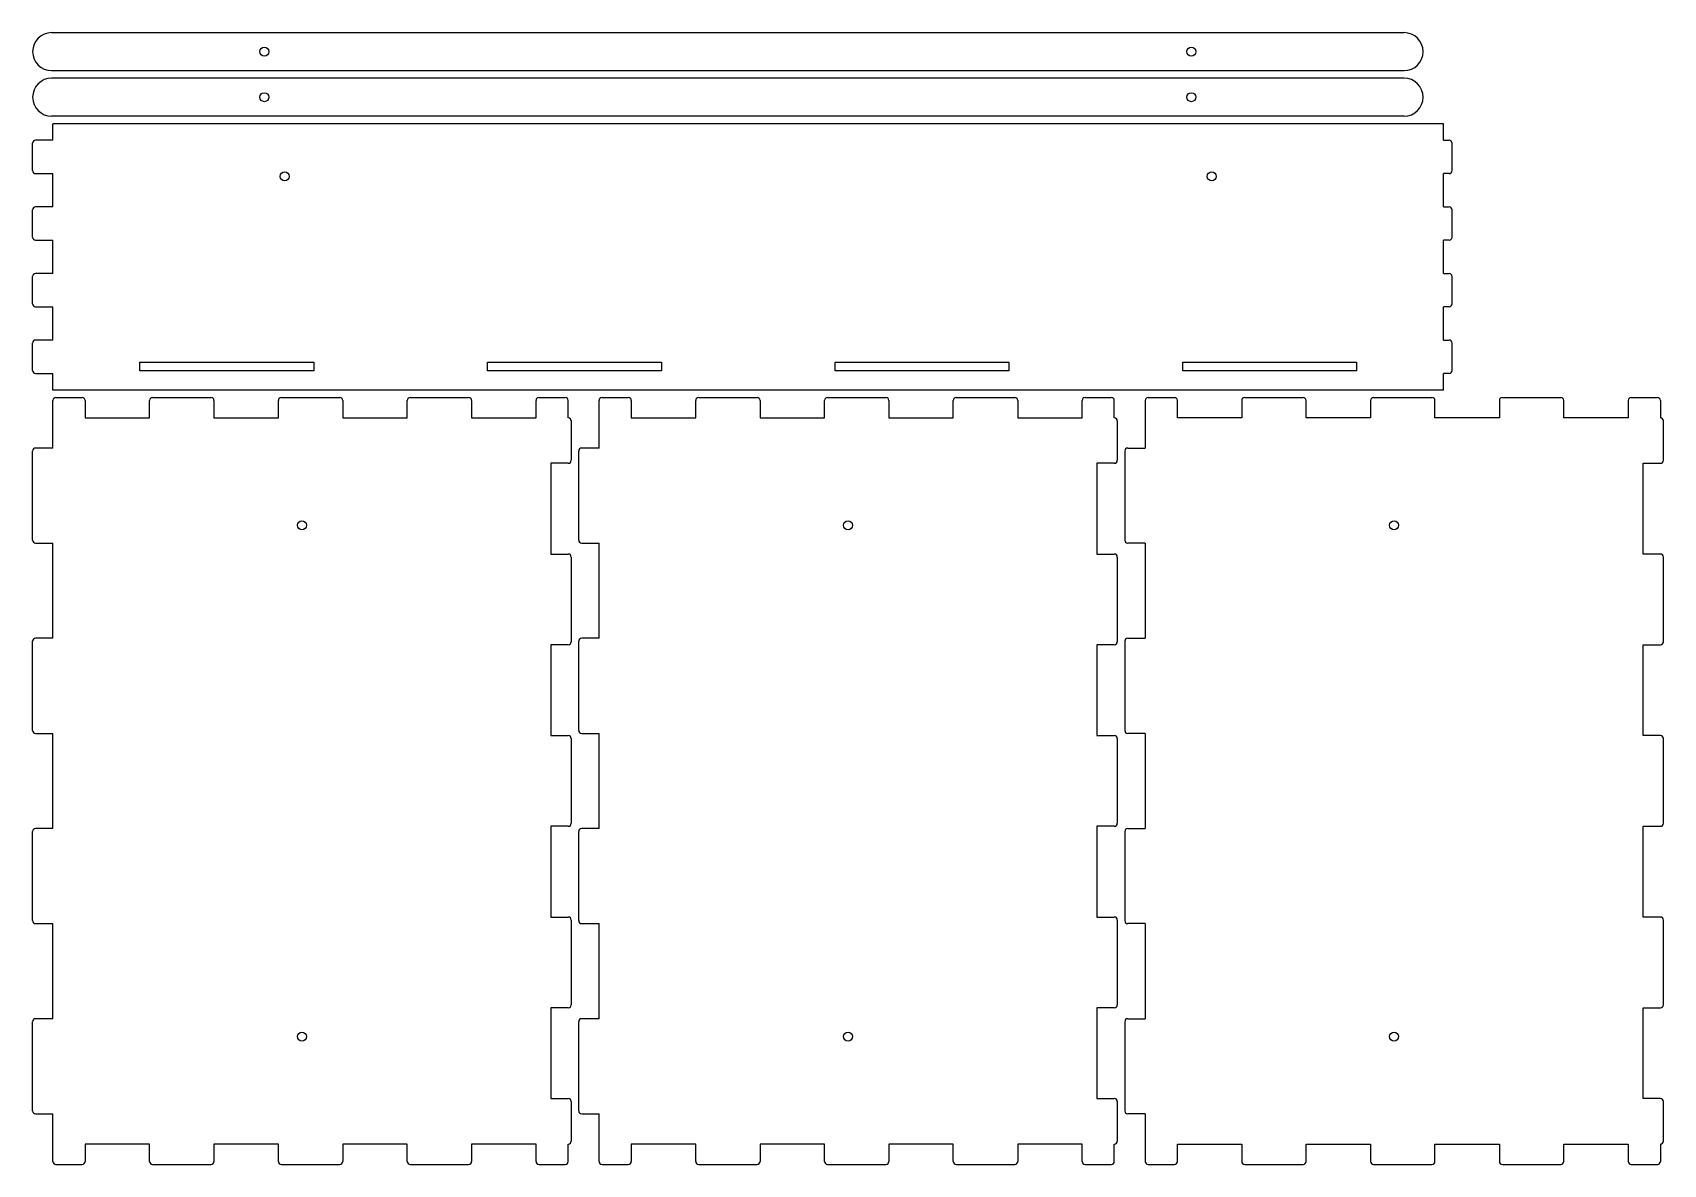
# Model space of a CAD drawing. Header units: millimetres. Extents: x 0 to 1089, y 0 to 756.
import ezdxf

# ---------------------------------------------------------------- set-up
doc = ezdxf.new("R2010")
doc.units = ezdxf.units.MM
doc.layers.add('SheetCutProfiles', color=7, linetype='CONTINUOUS')

msp = doc.modelspace()

# ---------------------------------------------------------------- linework, layer by layer
at = {"layer": 'SheetCutProfiles'}
for p, q in [((12.7, 755.6), (915.7, 755.6)), ((12.7, 730.2), (915.7, 730.2)), ((915.7, 725.2), (12.7, 725.2)), ((915.7, 699.8), (12.7, 699.8)), ((13.6, 683.6875), (13.6, 694.8)), ((942, 694.8), (13.6, 694.8)), ((942, 683.6875), (942, 694.8)), ((0, 663.4625), (0, 681.6875)), ((13.6, 683.6875), (2, 683.6875)), ((942, 683.6875), (945.8, 683.6875)), ((947.8, 663.4625), (947.8, 681.6875)), ((2, 661.4625), (13.6, 661.4625)), ((13.6, 639.2375), (13.6, 661.4625)), ((945.8, 661.4625), (942, 661.4625)), ((942, 639.2375), (942, 661.4625)), ((0, 619.0125), (0, 637.2375)), ((13.6, 639.2375), (2, 639.2375)), ((942, 639.2375), (945.8, 639.2375)), ((947.8, 619.0125), (947.8, 637.2375)), ((2, 617.0125), (13.6, 617.0125)), ((13.6, 594.7875), (13.6, 617.0125)), ((945.8, 617.0125), (942, 617.0125)), ((942, 594.7875), (942, 617.0125)), ((0, 574.5625), (0, 592.7875)), ((13.6, 594.7875), (2, 594.7875)), ((942, 594.7875), (945.8, 594.7875)), ((947.8, 574.5625), (947.8, 592.7875)), ((2, 572.5625), (13.6, 572.5625)), ((13.6, 550.3375), (13.6, 572.5625)), ((945.8, 572.5625), (942, 572.5625)), ((942, 550.3375), (942, 572.5625)), ((0, 530.1125), (0, 548.3375)), ((13.6, 550.3375), (2, 550.3375)), ((942, 550.3375), (945.8, 550.3375)), ((947.8, 530.1125), (947.8, 548.3375)), ((71.625, 535.5), (187.675, 535.5)), ((71.625, 529.7), (71.625, 535.5)), ((187.675, 535.5), (187.675, 529.7)), ((303.725, 535.5), (419.775, 535.5)), ((303.725, 529.7), (303.725, 535.5)), ((419.775, 535.5), (419.775, 529.7)), ((535.825, 535.5), (651.875, 535.5)), ((535.825, 529.7), (535.825, 535.5)), ((651.875, 535.5), (651.875, 529.7)), ((767.925, 535.5), (883.975, 535.5)), ((767.925, 529.7), (767.925, 535.5)), ((883.975, 535.5), (883.975, 529.7)), ((2, 528.1125), (13.6, 528.1125)), ((13.6, 517), (13.6, 528.1125)), ((187.675, 529.7), (71.625, 529.7)), ((419.775, 529.7), (303.725, 529.7)), ((651.875, 529.7), (535.825, 529.7)), ((883.975, 529.7), (767.925, 529.7)), ((945.8, 528.1125), (942, 528.1125)), ((942, 517), (942, 528.1125)), ((942, 517), (13.6, 517)), ((15.6, 512), (33.1, 512)), ((80.1, 512), (119.1, 512)), ((166.1, 512), (205.1, 512)), ((252.1, 512), (291.1, 512)), ((338.1, 512), (355.6, 512)), ((380.2, 512), (397.7, 512)), ((444.7, 512), (483.7, 512)), ((530.7, 512), (569.7, 512)), ((616.7, 512), (655.7, 512)), ((702.7, 512), (720.2, 512)), ((744.8, 512), (762.3, 512)), ((809.3, 512), (848.3, 512)), ((895.3, 512), (934.3, 512)), ((981.3, 512), (1020.3, 512)), ((1067.3, 512), (1084.8, 512)), ((13.6, 478.25), (13.6, 510)), ((35.1, 510), (35.1, 498.4)), ((78.1, 498.4), (78.1, 510)), ((121.1, 510), (121.1, 498.4)), ((164.1, 498.4), (164.1, 510)), ((207.1, 510), (207.1, 498.4)), ((250.1, 498.4), (250.1, 510)), ((293.1, 510), (293.1, 498.4)), ((336.1, 498.4), (336.1, 510)), ((357.6, 498.4), (357.6, 510)), ((378.2, 478.25), (378.2, 510)), ((399.7, 510), (399.7, 498.4)), ((442.7, 498.4), (442.7, 510)), ((485.7, 510), (485.7, 498.4)), ((528.7, 498.4), (528.7, 510)), ((571.7, 510), (571.7, 498.4)), ((614.7, 498.4), (614.7, 510)), ((657.7, 510), (657.7, 498.4)), ((700.7, 498.4), (700.7, 510)), ((722.2, 498.4), (722.2, 510)), ((742.8, 510), (742.8, 478.25)), ((764.3, 498.4), (764.3, 510)), ((807.3, 510), (807.3, 498.4)), ((850.3, 498.4), (850.3, 510)), ((893.3, 510), (893.3, 498.4)), ((936.3, 498.4), (936.3, 510)), ((979.3, 510), (979.3, 498.4)), ((1022.3, 498.4), (1022.3, 510)), ((1065.3, 510), (1065.3, 498.4)), ((1086.8, 510), (1086.8, 498.4)), ((35.1, 498.4), (78.1, 498.4)), ((121.1, 498.4), (164.1, 498.4)), ((207.1, 498.4), (250.1, 498.4)), ((293.1, 498.4), (336.1, 498.4)), ((359.6, 496.4), (359.6, 470.1)), ((399.7, 498.4), (442.7, 498.4)), ((485.7, 498.4), (528.7, 498.4)), ((571.7, 498.4), (614.7, 498.4)), ((657.7, 498.4), (700.7, 498.4)), ((724.2, 496.4), (724.2, 470.1)), ((807.3, 498.4), (764.3, 498.4)), ((893.3, 498.4), (850.3, 498.4)), ((979.3, 498.4), (936.3, 498.4)), ((1065.3, 498.4), (1022.3, 498.4)), ((1088.8, 470.1), (1088.8, 496.4)), ((0, 416.75), (0, 476.25)), ((13.6, 478.25), (2, 478.25)), ((364.6, 416.75), (364.6, 476.25)), ((378.2, 478.25), (366.6, 478.25)), ((729.2, 476.25), (729.2, 416.75)), ((731.2, 478.25), (742.8, 478.25)), ((346, 468.1), (346, 407.5)), ((357.6, 468.1), (346, 468.1)), ((710.6, 468.1), (710.6, 407.5)), ((722.2, 468.1), (710.6, 468.1)), ((1075.2, 468.1), (1086.8, 468.1)), ((1075.2, 407.5), (1075.2, 468.1)), ((2, 414.75), (13.6, 414.75)), ((13.6, 351.25), (13.6, 414.75)), ((366.6, 414.75), (378.2, 414.75)), ((378.2, 351.25), (378.2, 414.75)), ((742.8, 414.75), (731.2, 414.75)), ((742.8, 414.75), (742.8, 351.25)), ((346, 407.5), (357.6, 407.5)), ((359.6, 405.5), (359.6, 348.9)), ((710.6, 407.5), (722.2, 407.5)), ((724.2, 405.5), (724.2, 348.9)), ((1086.8, 407.5), (1075.2, 407.5)), ((1088.8, 348.9), (1088.8, 405.5)), ((0, 289.75), (0, 349.25)), ((13.6, 351.25), (2, 351.25)), ((364.6, 289.75), (364.6, 349.25)), ((378.2, 351.25), (366.6, 351.25)), ((729.2, 349.25), (729.2, 289.75)), ((731.2, 351.25), (742.8, 351.25)), ((346, 346.9), (346, 286.3)), ((357.6, 346.9), (346, 346.9)), ((710.6, 346.9), (710.6, 286.3)), ((722.2, 346.9), (710.6, 346.9)), ((1075.2, 346.9), (1086.8, 346.9)), ((1075.2, 286.3), (1075.2, 346.9)), ((2, 287.75), (13.6, 287.75)), ((13.6, 224.25), (13.6, 287.75)), ((346, 286.3), (357.6, 286.3)), ((359.6, 284.3), (359.6, 227.7)), ((366.6, 287.75), (378.2, 287.75)), ((378.2, 224.25), (378.2, 287.75)), ((710.6, 286.3), (722.2, 286.3)), ((724.2, 284.3), (724.2, 227.7)), ((742.8, 287.75), (731.2, 287.75)), ((742.8, 287.75), (742.8, 224.25)), ((1086.8, 286.3), (1075.2, 286.3)), ((1088.8, 227.7), (1088.8, 284.3)), ((0, 162.75), (0, 222.25)), ((13.6, 224.25), (2, 224.25)), ((346, 225.7), (346, 165.1)), ((357.6, 225.7), (346, 225.7)), ((364.6, 162.75), (364.6, 222.25)), ((378.2, 224.25), (366.6, 224.25)), ((710.6, 225.7), (710.6, 165.1)), ((722.2, 225.7), (710.6, 225.7)), ((729.2, 222.25), (729.2, 162.75)), ((731.2, 224.25), (742.8, 224.25)), ((1075.2, 225.7), (1086.8, 225.7)), ((1075.2, 165.1), (1075.2, 225.7)), ((346, 165.1), (357.6, 165.1)), ((710.6, 165.1), (722.2, 165.1)), ((1086.8, 165.1), (1075.2, 165.1)), ((2, 160.75), (13.6, 160.75)), ((13.6, 97.25), (13.6, 160.75)), ((359.6, 163.1), (359.6, 106.5)), ((366.6, 160.75), (378.2, 160.75)), ((378.2, 97.25), (378.2, 160.75)), ((724.2, 163.1), (724.2, 106.5)), ((742.8, 160.75), (731.2, 160.75)), ((742.8, 160.75), (742.8, 97.25)), ((1088.8, 106.5), (1088.8, 163.1)), ((346, 104.5), (346, 43.9)), ((357.6, 104.5), (346, 104.5)), ((710.6, 104.5), (710.6, 43.9)), ((722.2, 104.5), (710.6, 104.5)), ((1075.2, 104.5), (1086.8, 104.5)), ((1075.2, 43.9), (1075.2, 104.5)), ((0, 35.75), (0, 95.25)), ((13.6, 97.25), (2, 97.25)), ((364.6, 35.75), (364.6, 95.25)), ((378.2, 97.25), (366.6, 97.25)), ((729.2, 95.25), (729.2, 35.75)), ((731.2, 97.25), (742.8, 97.25)), ((346, 43.9), (357.6, 43.9)), ((710.6, 43.9), (722.2, 43.9)), ((1086.8, 43.9), (1075.2, 43.9)), ((2, 33.75), (13.6, 33.75)), ((13.6, 2), (13.6, 33.75)), ((359.6, 41.9), (359.6, 15.6)), ((366.6, 33.75), (378.2, 33.75)), ((378.2, 2), (378.2, 33.75)), ((724.2, 41.9), (724.2, 15.6)), ((742.8, 33.75), (731.2, 33.75)), ((742.8, 33.75), (742.8, 2)), ((1088.8, 15.6), (1088.8, 41.9)), ((35.1, 13.6), (35.1, 2)), ((78.1, 13.6), (35.1, 13.6)), ((78.1, 2), (78.1, 13.6)), ((121.1, 13.6), (121.1, 2)), ((164.1, 13.6), (121.1, 13.6)), ((164.1, 2), (164.1, 13.6)), ((207.1, 13.6), (207.1, 2)), ((250.1, 13.6), (207.1, 13.6)), ((250.1, 2), (250.1, 13.6)), ((293.1, 13.6), (293.1, 2)), ((336.1, 13.6), (293.1, 13.6)), ((336.1, 2), (336.1, 13.6)), ((357.6, 2), (357.6, 13.6)), ((399.7, 13.6), (399.7, 2)), ((442.7, 13.6), (399.7, 13.6)), ((442.7, 2), (442.7, 13.6)), ((485.7, 13.6), (485.7, 2)), ((528.7, 13.6), (485.7, 13.6)), ((528.7, 2), (528.7, 13.6)), ((571.7, 13.6), (571.7, 2)), ((614.7, 13.6), (571.7, 13.6)), ((614.7, 2), (614.7, 13.6)), ((657.7, 13.6), (657.7, 2)), ((700.7, 13.6), (657.7, 13.6)), ((700.7, 2), (700.7, 13.6)), ((722.2, 2), (722.2, 13.6)), ((764.3, 13.6), (807.3, 13.6)), ((764.3, 2), (764.3, 13.6)), ((807.3, 13.6), (807.3, 2)), ((850.3, 13.6), (893.3, 13.6)), ((850.3, 2), (850.3, 13.6)), ((893.3, 13.6), (893.3, 2)), ((936.3, 13.6), (979.3, 13.6)), ((936.3, 2), (936.3, 13.6)), ((979.3, 13.6), (979.3, 2)), ((1022.3, 13.6), (1065.3, 13.6)), ((1022.3, 2), (1022.3, 13.6)), ((1065.3, 13.6), (1065.3, 2)), ((1086.8, 13.6), (1086.8, 2)), ((15.6, 0), (33.1, 0)), ((80.1, 0), (119.1, 0)), ((166.1, 0), (205.1, 0)), ((252.1, 0), (291.1, 0)), ((338.1, 0), (355.6, 0)), ((380.2, 0), (397.7, 0)), ((444.7, 0), (483.7, 0)), ((530.7, 0), (569.7, 0)), ((616.7, 0), (655.7, 0)), ((702.7, 0), (720.2, 0)), ((744.8, 0), (762.3, 0)), ((809.3, 0), (848.3, 0)), ((895.3, 0), (934.3, 0)), ((981.3, 0), (1020.3, 0)), ((1067.3, 0), (1084.8, 0))]:
    msp.add_line(p, q, dxfattribs=at)
for centre in [(154.7333, 742.9), (773.6667, 742.9), (154.7333, 712.5), (773.6667, 712.5), (168.3333, 659.6), (787.2667, 659.6), (179.8, 426.6667), (544.4, 426.6667), (909, 426.6667), (179.8, 85.3333), (544.4, 85.3333), (909, 85.3333)]:
    msp.add_circle(centre, 3, dxfattribs=at)
for centre, radius, start, end in [((12.7, 742.9), 12.7, 90, -90), ((915.7, 742.9), 12.7, -90, 90), ((12.7, 712.5), 12.7, 90, -90), ((915.7, 712.5), 12.7, -90, 90), ((2, 681.6875), 2, 90, 180), ((945.8, 681.6875), 2, 0, 90), ((2, 663.4625), 2, 180, -90), ((945.8, 663.4625), 2, -90, 0), ((2, 637.2375), 2, 90, 180), ((945.8, 637.2375), 2, 0, 90), ((2, 619.0125), 2, 180, -90), ((945.8, 619.0125), 2, -90, 0), ((2, 592.7875), 2, 90, 180), ((945.8, 592.7875), 2, 0, 90), ((2, 574.5625), 2, 180, -90), ((945.8, 574.5625), 2, -90, 0), ((2, 548.3375), 2, 90, 180), ((945.8, 548.3375), 2, 0, 90), ((2, 530.1125), 2, 180, -90), ((945.8, 530.1125), 2, -90, 0), ((15.6, 510), 2, 90, 180), ((33.1, 510), 2, 0, 90), ((80.1, 510), 2, 90, 180), ((119.1, 510), 2, 0, 90), ((166.1, 510), 2, 90, 180), ((205.1, 510), 2, 0, 90), ((252.1, 510), 2, 90, 180), ((291.1, 510), 2, 0, 90), ((338.1, 510), 2, 90, 180), ((355.6, 510), 2, 0, 90), ((380.2, 510), 2, 90, 180), ((397.7, 510), 2, 0, 90), ((444.7, 510), 2, 90, 180), ((483.7, 510), 2, 0, 90), ((530.7, 510), 2, 90, 180), ((569.7, 510), 2, 0, 90), ((616.7, 510), 2, 90, 180), ((655.7, 510), 2, 0, 90), ((702.7, 510), 2, 90, 180), ((720.2, 510), 2, 0, 90), ((744.8, 510), 2, 90, 180), ((762.3, 510), 2, 0, 90), ((809.3, 510), 2, 90, 180), ((848.3, 510), 2, 0, 90), ((895.3, 510), 2, 90, 180), ((934.3, 510), 2, 0, 90), ((981.3, 510), 2, 90, 180), ((1020.3, 510), 2, 0, 90), ((1067.3, 510), 2, 90, 180), ((1084.8, 510), 2, 0, 90), ((357.6, 496.4), 2, 0, 90), ((722.2, 496.4), 2, 0, 90), ((1086.8, 496.4), 2, 0, 90), ((2, 476.25), 2, 90, 180), ((357.6, 470.1), 2, -90, 0), ((366.6, 476.25), 2, 90, 180), ((722.2, 470.1), 2, -90, 0), ((731.2, 476.25), 2, 90, 180), ((1086.8, 470.1), 2, -90, 0), ((2, 416.75), 2, 180, -90), ((366.6, 416.75), 2, 180, -90), ((731.2, 416.75), 2, 180, -90), ((357.6, 405.5), 2, 0, 90), ((722.2, 405.5), 2, 0, 90), ((1086.8, 405.5), 2, 0, 90), ((2, 349.25), 2, 90, 180), ((357.6, 348.9), 2, -90, 0), ((366.6, 349.25), 2, 90, 180), ((722.2, 348.9), 2, -90, 0), ((731.2, 349.25), 2, 90, 180), ((1086.8, 348.9), 2, -90, 0), ((2, 289.75), 2, 180, -90), ((357.6, 284.3), 2, 0, 90), ((366.6, 289.75), 2, 180, -90), ((722.2, 284.3), 2, 0, 90), ((731.2, 289.75), 2, 180, -90), ((1086.8, 284.3), 2, 0, 90), ((2, 222.25), 2, 90, 180), ((357.6, 227.7), 2, -90, 0), ((366.6, 222.25), 2, 90, 180), ((722.2, 227.7), 2, -90, 0), ((731.2, 222.25), 2, 90, 180), ((1086.8, 227.7), 2, -90, 0), ((357.6, 163.1), 2, 0, 90), ((722.2, 163.1), 2, 0, 90), ((1086.8, 163.1), 2, 0, 90), ((2, 162.75), 2, 180, -90), ((366.6, 162.75), 2, 180, -90), ((731.2, 162.75), 2, 180, -90), ((357.6, 106.5), 2, -90, 0), ((722.2, 106.5), 2, -90, 0), ((1086.8, 106.5), 2, -90, 0), ((2, 95.25), 2, 90, 180), ((366.6, 95.25), 2, 90, 180), ((731.2, 95.25), 2, 90, 180), ((357.6, 41.9), 2, 0, 90), ((722.2, 41.9), 2, 0, 90), ((1086.8, 41.9), 2, 0, 90), ((2, 35.75), 2, 180, -90), ((366.6, 35.75), 2, 180, -90), ((731.2, 35.75), 2, 180, -90), ((357.6, 15.6), 2, -90, 0), ((722.2, 15.6), 2, -90, 0), ((1086.8, 15.6), 2, -90, 0), ((15.6, 2), 2, 180, -90), ((33.1, 2), 2, -90, 0), ((80.1, 2), 2, 180, -90), ((119.1, 2), 2, -90, 0), ((166.1, 2), 2, 180, -90), ((205.1, 2), 2, -90, 0), ((252.1, 2), 2, 180, -90), ((291.1, 2), 2, -90, 0), ((338.1, 2), 2, 180, -90), ((355.6, 2), 2, -90, 0), ((380.2, 2), 2, 180, -90), ((397.7, 2), 2, -90, 0), ((444.7, 2), 2, 180, -90), ((483.7, 2), 2, -90, 0), ((530.7, 2), 2, 180, -90), ((569.7, 2), 2, -90, 0), ((616.7, 2), 2, 180, -90), ((655.7, 2), 2, -90, 0), ((702.7, 2), 2, 180, -90), ((720.2, 2), 2, -90, 0), ((744.8, 2), 2, -180, -90), ((762.3, 2), 2, -90, 0), ((809.3, 2), 2, -180, -90), ((848.3, 2), 2, -90, 0), ((895.3, 2), 2, -180, -90), ((934.3, 2), 2, -90, 0), ((981.3, 2), 2, -180, -90), ((1020.3, 2), 2, -90, 0), ((1067.3, 2), 2, -180, -90), ((1084.8, 2), 2, -90, 0)]:
    msp.add_arc(centre, radius, start, end, dxfattribs=at)

doc.saveas('drawing.dxf')
